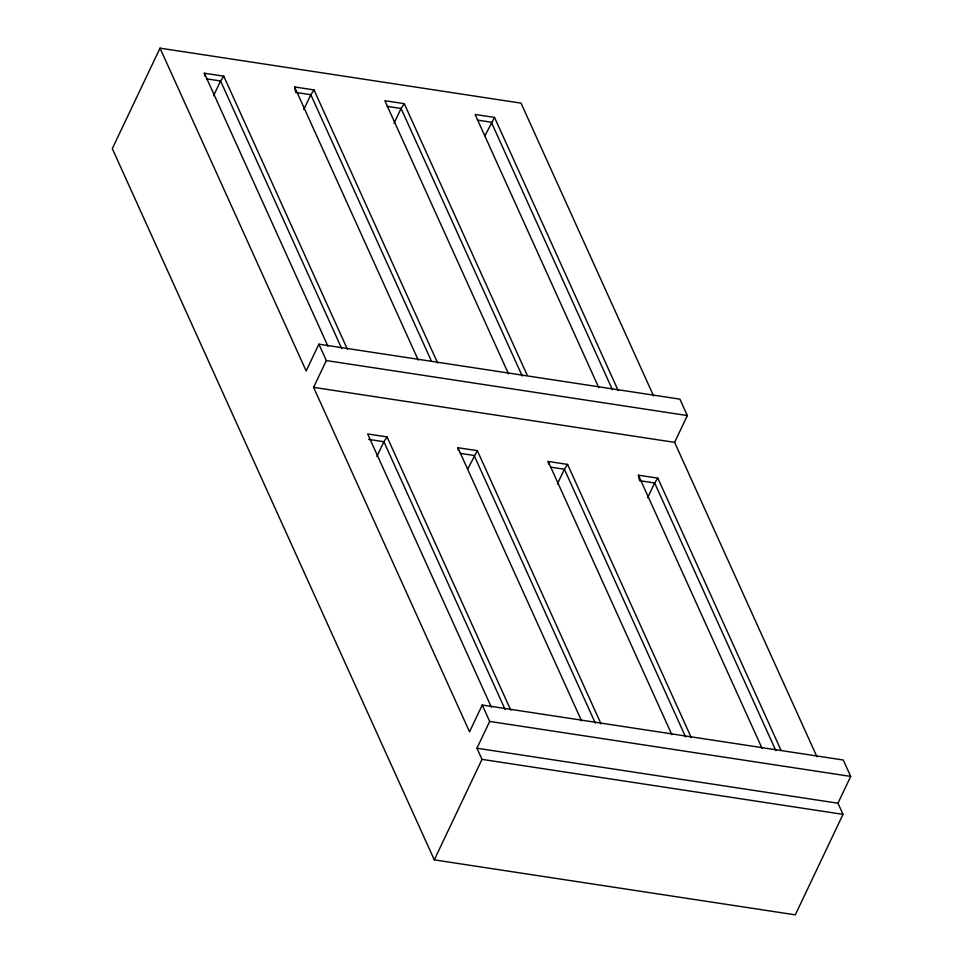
<?xml version="1.0" encoding="UTF-8"?>
<svg xmlns="http://www.w3.org/2000/svg" width="963" height="963" viewBox="0 0 963 963"><rect width="100%" height="100%" fill="white"/><g stroke="black" fill="none" stroke-linecap="round" stroke-linejoin="round"><path stroke-width="1.44" d="M653.552 395.853L521.031 103.137L160.027 48.15L112.31 148.639L434.289 859.863L795.306 914.85L843.022 814.361L837.966 803.214L850.69 776.419L843.263 760.012L482.258 705.024L469.535 731.82L313.589 387.355L326.313 360.559L318.885 344.164L679.902 399.151L687.329 415.559L674.606 442.354L816.925 756.737M213.557 95.77L220.575 80.988L223.765 76.173L204.349 73.212L204.842 75.945M303.802 109.517L310.832 94.735L314.022 89.92L294.594 86.959L295.34 91.052M394.06 123.264L401.077 108.482L404.267 103.667L384.851 100.706L508.488 373.8M318.885 344.164L306.162 370.96L160.027 48.15M484.955 135.675L494.525 117.414L475.108 114.453L598.733 387.559M376.87 456.51L383.888 441.728L387.078 436.913L367.661 433.964L491.335 707.155M467.753 468.921L477.335 450.66L457.906 447.711L458.412 450.431M557.372 484.004L564.39 469.222L567.58 464.407L548.164 461.458L548.657 464.178M434.289 859.863L482.006 759.374L476.95 748.227L489.673 721.431L482.258 705.024M647.63 497.763L654.647 482.969L657.837 478.154L638.421 475.204L639.167 479.285M206.732 78.87L220.575 80.988L341.709 348.546M295.593 92.412L310.832 94.735L431.34 360.932M387.234 106.363L401.077 108.482L522.211 376.039M477.492 120.11L491.335 122.229L612.468 389.786M326.313 360.559L687.329 415.559M313.589 387.355L674.606 442.354M368.66 439.405L383.888 441.728L505.069 709.394M460.29 453.368L474.145 455.475L595.315 723.141M550.547 467.115L564.39 469.222L685.572 736.888M639.42 480.645L654.647 482.969L775.829 750.634M489.673 721.431L850.69 776.419M476.95 748.227L837.966 803.214M482.006 759.374L843.022 814.361M494.525 117.414L618.162 390.509M657.837 478.154L780.897 749.996M638.421 475.204L762.094 748.407M404.267 103.667L527.291 375.401M567.58 464.407L691.265 737.61M548.164 461.458L671.849 734.661M314.022 89.92L437.647 363.015M477.335 450.66L601.02 723.863M294.594 86.959L418.231 360.054M457.906 447.711L581.592 720.914M223.765 76.173L347.402 349.268M387.078 436.913L510.763 710.116M204.349 73.212L327.974 346.307"/></g></svg>
